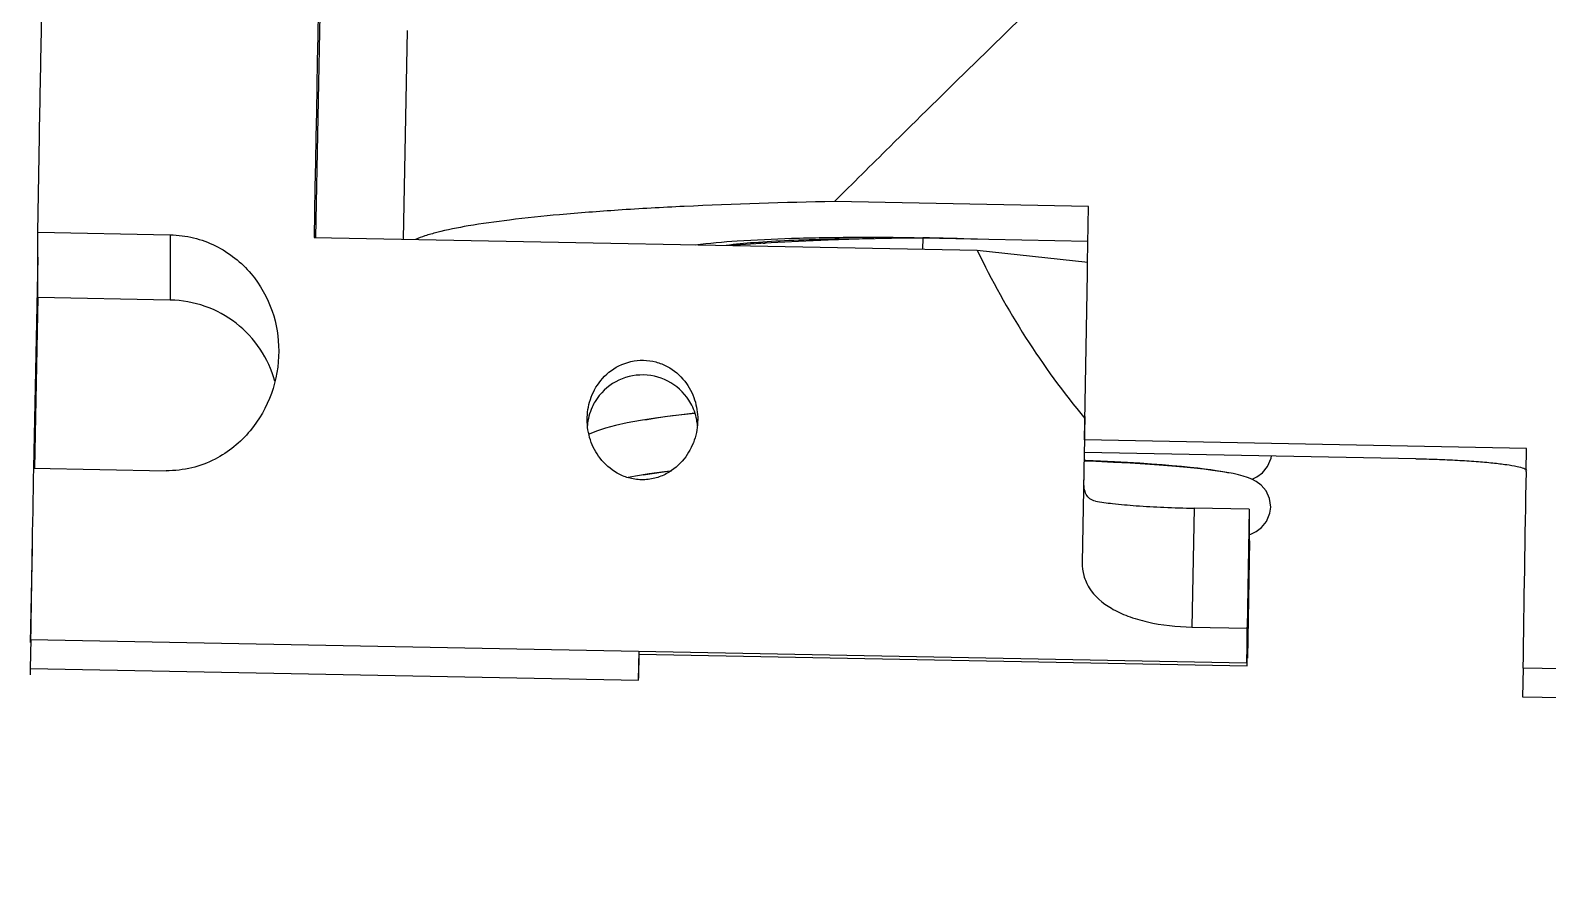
# Model space of a CAD drawing. Header units: millimetres. Extents: x 0 to 420, y 0 to 297.
# Drawn here: x 125.63 to 132.49, y 180.48 to 184.31 of the extents above; entities that cross this region are included whole.
import ezdxf

# ---------------------------------------------------------------- set-up
doc = ezdxf.new("R2010")
doc.units = ezdxf.units.MM
doc.header["$LTSCALE"] = 23.1
doc.layers.get('0').update_dxf_attribs({"linetype": 'CONTINUOUS'})
doc.layers.add('AXIS', color=7, linetype='CONTINUOUS')
doc.styles.get("Standard").update_dxf_attribs({"font": 'txt', "width": 0.85})
doc.dimstyles.get("Standard").update_dxf_attribs({"dimtxt": 3.5, "dimasz": 3.5, "dimexe": 1.5, "dimexo": 1, "dimtad": 1, "dimtxsty": 'STANDARD', "dimcen": 0.09, "dimadec": 0, "dimazin": 0, "dimtol": 1, "dimtp": 0.01, "dimtm": 0.01, "dimtfac": 1, "dimtofl": 0, "dimtmove": 0, "dimatfit": 3, "dimfxl": 1, "dimtolj": 1, "dimarcsym": 0})

msp = doc.modelspace()

# ---------------------------------------------------------------- linework, layer by layer
at = {"color": 7, "linetype": 'CONTINUOUS'}
for p, q in [((126.9857, 186.6787), (126.922, 183.3754)), ((127.3194, 183.3678), (127.3376, 184.3123)), ((125.6731, 183.8443), (125.6751, 183.9515)), ((125.6729, 183.8323), (125.6731, 183.8443)), ((125.6649, 183.3994), (125.6729, 183.8323)), ((130.4178, 183.5161), (129.268, 183.5381)), ((130.4131, 183.2628), (130.4178, 183.5161)), ((125.6649, 183.1045), (125.6649, 183.3994)), ((125.6649, 183.3994), (126.2647, 183.3879)), ((126.2647, 183.3879), (126.2647, 183.0931)), ((126.9146, 183.3755), (129.9141, 183.3181)), ((129.6674, 183.3722), (129.6663, 183.3231)), ((130.4149, 183.3579), (129.6674, 183.3722)), ((128.9545, 183.3555), (128.9544, 183.35)), ((129.9141, 183.3181), (130.414, 183.265)), ((125.6649, 183.2876), (125.6465, 182.3331)), ((130.4122, 183.2125), (130.4131, 183.2628)), ((130.3986, 182.4606), (130.4122, 183.2125)), ((125.6649, 183.1045), (125.65, 182.333)), ((126.2647, 183.0931), (125.6649, 183.1045)), ((128.6375, 182.5798), (128.6223, 182.5784)), ((128.6244, 182.5809), (128.6365, 182.5821)), ((128.6362, 182.5797), (128.6262, 182.5811)), ((128.6358, 182.5821), (128.6366, 182.5819)), ((130.4004, 182.558), (130.3993, 182.4995)), ((130.4005, 182.5662), (130.4004, 182.558)), ((130.3993, 182.4995), (130.3986, 182.4582)), ((130.3976, 182.402), (130.389, 181.9063)), ((130.3986, 182.4582), (130.3976, 182.402)), ((132.3983, 182.4223), (130.3986, 182.4606)), ((131.8983, 182.3756), (130.3986, 182.4043)), ((132.3964, 182.318), (132.3983, 182.4223)), ((125.6457, 182.3331), (126.2455, 182.3216)), ((131.0709, 182.3082), (131.0436, 182.3132)), ((130.8947, 182.1519), (130.8843, 181.6144)), ((131.1446, 182.1472), (130.8947, 182.1519)), ((131.1446, 182.1472), (131.1343, 181.6096)), ((131.1446, 182.1472), (131.1446, 181.9489)), ((131.1461, 182.004), (131.1359, 181.4747)), ((131.1461, 182.004), (131.1447, 181.9475)), ((125.6395, 181.9701), (125.6313, 181.5445)), ((131.1447, 181.9475), (131.1446, 181.9489)), ((130.8843, 181.6144), (131.1343, 181.6096)), ((131.1343, 181.6096), (131.1319, 181.4527)), ((131.135, 181.44), (131.135, 181.6143)), ((125.6329, 181.4271), (125.6355, 181.5578)), ((125.6329, 181.5578), (131.1319, 181.4527)), ((128.3824, 181.3745), (128.385, 181.5052)), ((128.3856, 181.4926), (131.135, 181.44)), ((125.632, 181.399), (125.6327, 181.4183)), ((125.6327, 181.4183), (125.633, 181.4274)), ((125.6329, 181.4271), (128.3824, 181.3745)), ((132.3817, 181.298), (132.3842, 181.4287)), ((142.1299, 181.2423), (132.3817, 181.4287)), ((133.3815, 181.2789), (132.3817, 181.298))]:
    msp.add_line(p, q, dxfattribs=at)
for points in [[(129.6674, 183.3722), (129.5269, 183.3706), (129.3797, 183.3675), (129.2393, 183.3633), (129.1065, 183.358), (128.9821, 183.3517), (128.8666, 183.3446), (128.7983, 183.3395)], [(128.4584, 182.5589), (128.3905, 182.5485), (128.3308, 182.5377), (128.2786, 182.5263)], [(128.4137, 182.5521), (128.4456, 182.5576), (128.5015, 182.566), (128.564, 182.5741), (128.6244, 182.5809)], [(128.6223, 182.5784), (128.5354, 182.5689), (128.4584, 182.5589)], [(128.2786, 182.5263), (128.2329, 182.5142), (128.1927, 182.5008), (128.1584, 182.486)], [(131.0436, 182.3132), (131.0128, 182.3182), (130.978, 182.3231), (130.939, 182.3279), (130.8955, 182.3328), (130.8475, 182.3375), (130.7947, 182.3421), (130.7369, 182.3466), (130.6738, 182.351), (130.6052, 182.3552), (130.5307, 182.3592), (130.4502, 182.363), (130.3977, 182.3651)], [(130.3978, 182.3693), (130.4059, 182.369), (130.4719, 182.3661), (130.5346, 182.3631), (130.5939, 182.3599), (130.6497, 182.3565), (130.7021, 182.353), (130.7509, 182.3493), (130.7962, 182.3456), (130.838, 182.3418), (130.8764, 182.338), (130.9112, 182.3342), (130.9426, 182.3304), (130.9706, 182.3266), (130.9951, 182.3229), (131.016, 182.3193), (131.0333, 182.3159), (131.0467, 182.3129), (131.0495, 182.3121)], [(131.1563, 182.2832), (131.1574, 182.2836), (131.179, 182.2943), (131.2037, 182.3124), (131.2276, 182.3412), (131.2431, 182.3787), (131.2443, 182.3881)], [(128.4306, 182.3066), (128.3685, 182.2966), (128.3355, 182.2903)], [(128.4033, 182.3022), (128.455, 182.3109), (128.5142, 182.3194), (128.5308, 182.3214)], [(128.5274, 182.3193), (128.5003, 182.3161), (128.4306, 182.3066)], [(131.2418, 182.157), (131.2366, 182.1956), (131.2203, 182.2305), (131.1979, 182.2565), (131.1758, 182.273), (131.1557, 182.2835), (131.1364, 182.2912), (131.1165, 182.2974), (131.095, 182.303), (131.0709, 182.3082)], [(131.1446, 182.0317), (131.1546, 182.0354), (131.1761, 182.0464), (131.2, 182.0645), (131.2229, 182.0924), (131.2381, 182.129), (131.2418, 182.157)]]:
    msp.add_lwpolyline(points, dxfattribs=at)
for centre, radius, start, end in [((1761.1011, 153.3295), 1634.4626, 178.8189758, 178.9466855), ((129.393, 187.6232), 4.2958, 263.70791, 264.12986), ((339.4985, 178.4382), 213.8883, 178.956601, 179.164304), ((367.842, 177.9783), 235.4856, 178.944042, 179.160439), ((110.786, 181.8979), 17.6043, 358.29618, 358.68054)]:
    msp.add_arc(centre, radius, start, end, dxfattribs=at)
for centre, major_axis, ratio, start_param, end_param in [((132.8255, 184.5057), (2.3749, -2.4208), 0.916465, -1.92969, -1.661747), ((131.3768, 182.3181), (0.2789, 0.2736), 0.916197, -2.970809, -2.96567)]:
    msp.add_ellipse(centre, major_axis=major_axis, ratio=ratio, start_param=start_param, end_param=end_param, dxfattribs=at)
for points, knots in [([(125.6751, 183.9515), (125.6774, 184.0715), (125.6865, 184.554), (125.6958, 185.0365), (125.7028, 185.3989)], [0, 0, 0, 0, 0.248846, 1, 1, 1, 1]), ([(129.2681, 183.5381), (129.3515, 183.6207), (129.5615, 183.829), (129.9005, 184.1624), (130.1567, 184.4126), (130.286, 184.5374)], [0, 0, 0, 0, 0.246914, 0.621993, 1, 1, 1, 1]), ([(129.268, 183.5381), (129.0413, 183.5338), (128.7151, 183.5239), (128.3009, 183.5009), (128.0375, 183.4808), (127.8115, 183.4576), (127.6261, 183.4317), (127.4986, 183.4069), (127.4195, 183.3846), (127.3876, 183.373), (127.3739, 183.3668)], [0, 0, 0, 0, 0.356655, 0.513343, 0.652517, 0.772182, 0.870693, 0.946821, 0.976278, 1, 1, 1, 1]), ([(126.2647, 183.3879), (126.3002, 183.3872), (126.3709, 183.378), (126.4705, 183.3416), (126.5586, 183.2857), (126.6546, 183.1925), (126.7346, 183.0501), (126.7551, 182.9236), (126.7551, 182.8626)], [0, 0, 0, 0, 0.133931, 0.26684, 0.397632, 0.525463, 0.769468, 1, 1, 1, 1]), ([(129.4458, 183.3692), (129.379, 183.3691), (129.2511, 183.368), (129.0706, 183.3626), (128.915, 183.3539), (128.8205, 183.3453), (128.7787, 183.3399)], [0, 0, 0, 0, 0.300191, 0.57415, 0.810621, 1, 1, 1, 1]), ([(126.7375, 182.7261), (126.7235, 182.7774), (126.6784, 182.8762), (126.5677, 182.9948), (126.4251, 183.0727), (126.3181, 183.092), (126.2647, 183.0931)], [0, 0, 0, 0, 0.249598, 0.499479, 0.749621, 1, 1, 1, 1]), ([(126.7551, 182.8626), (126.7552, 182.7975), (126.7324, 182.6667), (126.6333, 182.4914), (126.498, 182.3807), (126.3617, 182.3295), (126.2847, 182.3209), (126.2455, 182.3216)], [0, 0, 0, 0, 0.237601, 0.473042, 0.721239, 0.856997, 1, 1, 1, 1]), ([(131.8983, 182.3756), (131.9302, 182.375), (131.9928, 182.3733), (132.0838, 182.3692), (132.168, 182.3639), (132.2422, 182.3574), (132.3038, 182.3502), (132.3503, 182.3425), (132.3793, 182.3354), (132.3933, 182.3291), (132.3974, 182.3256), (132.398, 182.3238)], [0, 0, 0, 0, 0.189226, 0.37163, 0.54043, 0.689544, 0.813545, 0.908069, 0.970109, 0.988729, 1, 1, 1, 1]), ([(130.4483, 182.1844), (130.4397, 182.1861), (130.4228, 182.1921), (130.4046, 182.214), (130.3967, 182.2446), (130.396, 182.2672), (130.3962, 182.2798)], [0, 0, 0, 0, 0.220013, 0.432607, 0.684642, 1, 1, 1, 1]), ([(130.4483, 182.1844), (130.4741, 182.1795), (130.5355, 182.1714), (130.639, 182.1623), (130.7618, 182.1555), (130.8493, 182.1528), (130.8947, 182.1519)], [0, 0, 0, 0, 0.176414, 0.414185, 0.695717, 1, 1, 1, 1]), ([(130.389, 181.9063), (130.3887, 181.8865), (130.3933, 181.8463), (130.4284, 181.7671), (130.5031, 181.7043), (130.5975, 181.6614), (130.7185, 181.6262), (130.8169, 181.6156), (130.8843, 181.6144)], [0, 0, 0, 0, 0.093771, 0.188731, 0.404597, 0.535012, 0.680308, 1, 1, 1, 1])]:
    msp.add_open_spline(points, degree=3, knots=knots, dxfattribs=at)
at = {"layer": 'AXIS', "color": 7, "linetype": 'CONTINUOUS'}
msp.add_line((130.6505, 182.3564), (130.6504, 182.3524), dxfattribs=at)
for centre, radius, start, end in [((129.4102, 169.8835), 13.4936, 87.85423, 88.90529), ((128.3998, 182.5042), 0.2502, 88.86796, 148.74738), ((128.4001, 182.5043), 0.2501, 29.04958, 88.94348), ((128.3923, 182.5039), 0.2576, 4.64488, 10.76278)]:
    msp.add_arc(centre, radius, start, end, dxfattribs=at)
for points, knots in [([(128.6391, 183.3427), (128.702, 183.3509), (128.8471, 183.3631), (129.0879, 183.3738), (129.3678, 183.3782), (129.5656, 183.3766), (129.668, 183.3746)], [0, 0, 0, 0, 0.184622, 0.423869, 0.701845, 1, 1, 1, 1]), ([(128.15, 182.5517), (128.1499, 182.5824), (128.1598, 182.6462), (128.2076, 182.735), (128.2918, 182.8042), (128.3667, 182.8215), (128.4047, 182.8208)], [0, 0, 0, 0, 0.224659, 0.463025, 0.72192, 1, 1, 1, 1]), ([(128.4047, 182.8208), (128.4236, 182.8204), (128.4609, 182.8152), (128.5281, 182.7887), (128.5949, 182.732), (128.6405, 182.645), (128.65, 182.5827), (128.65, 182.5527)], [0, 0, 0, 0, 0.140872, 0.278723, 0.537281, 0.775655, 1, 1, 1, 1]), ([(128.1859, 182.634), (128.1809, 182.6259), (128.1631, 182.5922), (128.1534, 182.5544), (128.1509, 182.526)], [0, 0, 0, 0, 0.251469, 1, 1, 1, 1]), ([(128.3952, 182.2805), (128.3754, 182.2809), (128.3369, 182.2867), (128.2699, 182.315), (128.2053, 182.3723), (128.1601, 182.4586), (128.15, 182.521), (128.15, 182.5517)], [0, 0, 0, 0, 0.146952, 0.286238, 0.538007, 0.771051, 1, 1, 1, 1]), ([(128.65, 182.5527), (128.6499, 182.5211), (128.6392, 182.457), (128.5918, 182.3691), (128.5246, 182.3118), (128.4551, 182.2847), (128.4154, 182.2801), (128.3952, 182.2805)], [0, 0, 0, 0, 0.229773, 0.462572, 0.713561, 0.85273, 1, 1, 1, 1])]:
    msp.add_open_spline(points, degree=3, knots=knots, dxfattribs=at)
msp.add_open_spline([(128.6454, 182.552), (128.6405, 182.5777), (128.6315, 182.6029), (128.6188, 182.6258)], degree=3, dxfattribs=at)

# ---------------------------------------------------------------- leaders
at = {"color": 2, "linetype": 'CONTINUOUS'}
for points in [[(165.6892, 189.0872), (120.6186, 160.9861), (114.6186, 160.9861)], [(164.3445, 184.6403), (116.318, 151.0489), (110.318, 151.0489)], [(163.3725, 179.3951), (111.235, 141.8885), (105.235, 141.8885)]]:
    msp.add_leader(points, dimstyle='STANDARD', override={"dimtad": 0, "dimldrblk": 'DOT'}, dxfattribs=at)

doc.saveas('drawing.dxf')
